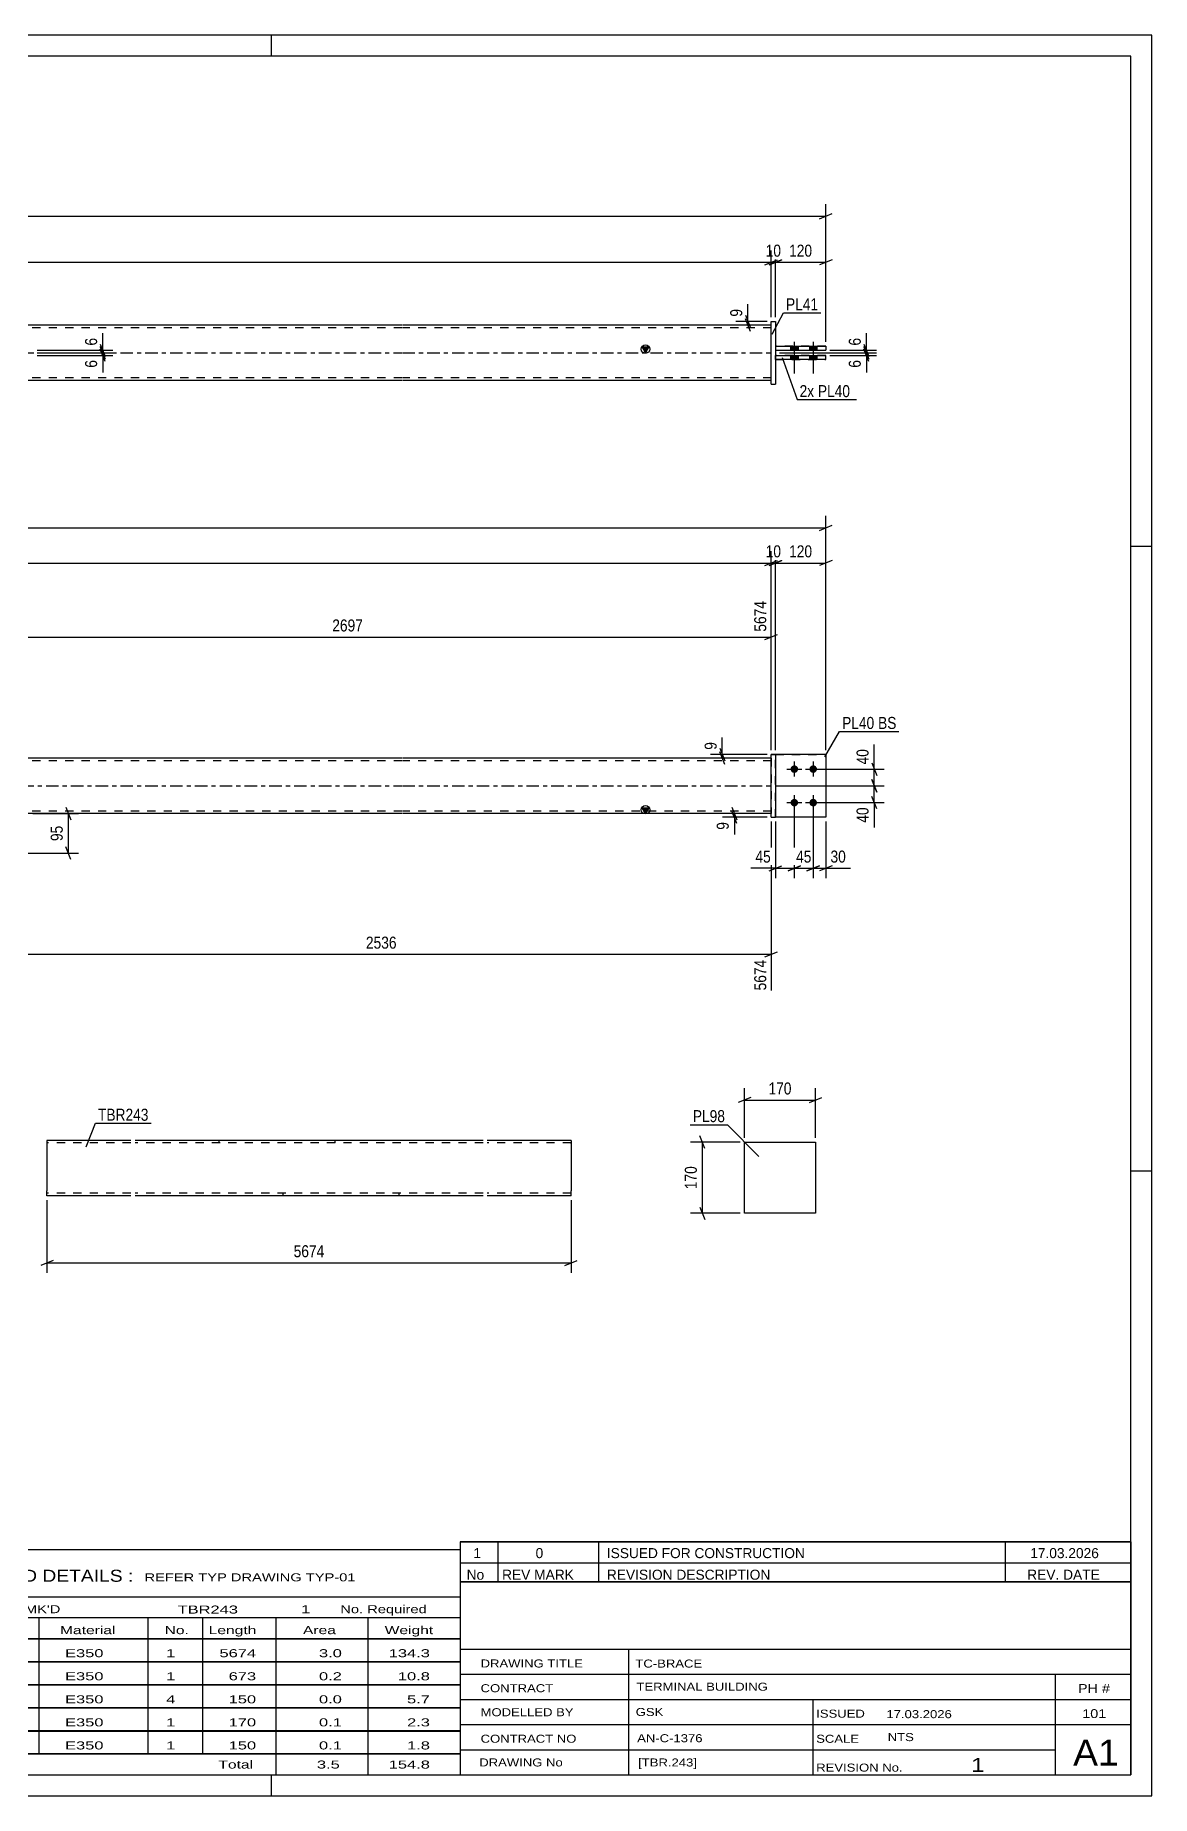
# Model space of a CAD drawing. Header units: millimetres. Extents: x 0 to 594, y 0 to 420.
# Drawn here: x 327.6 to 594, y 0 to 420 of the extents above; entities that cross this region are included whole.
import ezdxf

# ---------------------------------------------------------------- set-up
doc = ezdxf.new("R2010")
doc.units = ezdxf.units.MM
doc.linetypes.add('DXK_LINE_DOT2', pattern=[3.9198, 1.9599, -1.9599])
doc.linetypes.add('DXK_LINE_DOT3', pattern=[5.9187, 2.979, -0.9799, 0.9799, -0.9799])
doc.styles.add('Arial Narrow', font='ARIALN.TTF', dxfattribs={"height": 0.2})

# ---------------------------------------------------------------- blocks, each defined once
blk = doc.blocks.new('Unknown-580874633-1129')
at = {"color": 5, "linetype": 'Continuous'}
for p, q in [((594, 420), (0, 420)), ((384, 415), (384, 420)), ((594, 0), (594, 420)), ((589, 415), (5, 415)), ((589, 5), (589, 415)), ((594, 298), (589, 298)), ((594, 149), (589, 149)), ((5, 5), (589, 5)), ((384, 0), (384, 5)), ((0, 0), (594, 0))]:
    blk.add_line(p, q, dxfattribs=at)
blk = doc.blocks.new('Part-580874633-1922 - 1901')
at = {"color": 7, "linetype": 'DXK_LINE_DOT2'}
for p, q in [((504.22, 248.42), (516.22, 248.42)), ((516.22, 248.42), (504.22, 248.42)), ((504.22, 248.42), (504.22, 248.42)), ((504.22, 233.42), (504.22, 248.42)), ((516.22, 248.42), (516.22, 248.42)), ((516.22, 248.42), (516.22, 233.42)), ((516.22, 233.42), (504.22, 233.42)), ((516.22, 233.42), (504.22, 233.42))]:
    blk.add_line(p, q, dxfattribs=at)
blk = doc.blocks.new('Part-580874633-1923 - 1901')
at = {"color": 2, "linetype": 'Continuous'}
for p, q in [((504.22, 248.42), (503.22, 248.42)), ((503.22, 233.42), (503.22, 248.42)), ((504.22, 248.42), (504.22, 233.42)), ((503.22, 233.42), (503.22, 233.42)), ((503.22, 233.42), (504.22, 233.42))]:
    blk.add_line(p, q, dxfattribs=at)
at = {"color": 7, "linetype": 'DXK_LINE_DOT2'}
for p, q in [((503.22, 248.42), (503.22, 248.42)), ((503.22, 248.42), (504.22, 248.42)), ((504.22, 248.42), (504.22, 248.42)), ((503.22, 233.42), (504.22, 233.42))]:
    blk.add_line(p, q, dxfattribs=at)
blk = doc.blocks.new('Part-580874633-1912 - 1901')
at = {"linetype": 'Continuous'}
blk.add_hatch(color=2, dxfattribs=at).paths.add_polyline_path([(473.22, 234.32), (472.42, 235.72), (474.02, 235.72)])
at = {"color": 2, "linetype": 'Continuous'}
for p, q in [((176.22, 247.52), (88.22, 247.52)), ((415.12, 247.52), (176.32, 247.52)), ((503.22, 247.52), (415.22, 247.52)), ((473.22, 234.32), (472.42, 235.72)), ((472.42, 235.72), (474.02, 235.72)), ((474.02, 235.72), (473.22, 234.32)), ((176.22, 234.32), (88.22, 234.32)), ((415.12, 234.32), (176.32, 234.32)), ((503.22, 234.32), (415.22, 234.32))]:
    blk.add_line(p, q, dxfattribs=at)
at = {"color": 7, "linetype": 'DXK_LINE_DOT2'}
for p, q in [((88.22, 234.32), (88.22, 247.52)), ((176.22, 246.92), (88.22, 246.92)), ((415.12, 246.92), (176.32, 246.92)), ((274.21, 247.52), (274.21, 246.92)), ((301.91, 247.52), (301.91, 246.92)), ((503.22, 246.92), (415.22, 246.92)), ((503.22, 247.52), (503.22, 234.32)), ((176.22, 234.92), (88.22, 234.92)), ((415.12, 234.92), (176.32, 234.92)), ((289.53, 234.32), (289.53, 234.92)), ((317.23, 234.32), (317.23, 234.92)), ((503.22, 234.92), (415.22, 234.92))]:
    blk.add_line(p, q, dxfattribs=at)
at = {"color": 7, "linetype": 'DXK_LINE_DOT3'}
for p, q in [((88.22, 240.92), (176.22, 240.92)), ((176.32, 240.92), (415.12, 240.92)), ((415.22, 240.92), (503.22, 240.92))]:
    blk.add_line(p, q, dxfattribs=at)
at = {"color": 2, "linetype": 'Continuous'}
blk.add_circle((473.22, 235.22), 1, dxfattribs=at)
blk = doc.blocks.new('Part-580874633-1917 - 1901')
at = {"color": 2, "linetype": 'Continuous'}
for p, q in [((516.22, 248.42), (504.22, 248.42)), ((516.22, 248.42), (516.22, 248.42)), ((516.22, 248.42), (516.22, 233.42)), ((516.22, 233.42), (504.22, 233.42))]:
    blk.add_line(p, q, dxfattribs=at)
at = {"color": 7, "linetype": 'DXK_LINE_DOT2'}
for p, q in [((516.22, 248.42), (504.22, 248.42)), ((504.22, 248.42), (504.22, 248.42)), ((504.22, 233.42), (504.22, 248.42)), ((516.22, 248.42), (516.22, 248.42)), ((516.22, 233.42), (504.22, 233.42))]:
    blk.add_line(p, q, dxfattribs=at)
blk = doc.blocks.new('Bolt-580874633-1944 - 1901')
at = {"linetype": 'Continuous'}
for points in [[(508.72, 245.82), (508.91, 245.8), (509.09, 245.74), (509.25, 245.65), (509.39, 245.52), (509.5, 245.37), (509.58, 245.2), (509.62, 245.01), (509.62, 244.82), (509.58, 244.64), (509.5, 244.47), (509.39, 244.32), (509.25, 244.19), (509.09, 244.1), (508.91, 244.04), (508.72, 244.02), (508.53, 244.04), (508.36, 244.1), (508.19, 244.19), (508.05, 244.32), (507.94, 244.47), (507.87, 244.64), (507.83, 244.82), (507.83, 245.01), (507.87, 245.2), (507.94, 245.37), (508.05, 245.52), (508.19, 245.65), (508.36, 245.74), (508.53, 245.8)], [(513.22, 245.82), (513.41, 245.8), (513.59, 245.74), (513.75, 245.65), (513.89, 245.52), (514, 245.37), (514.08, 245.2), (514.12, 245.01), (514.12, 244.82), (514.08, 244.64), (514, 244.47), (513.89, 244.32), (513.75, 244.19), (513.59, 244.1), (513.41, 244.04), (513.22, 244.02), (513.03, 244.04), (512.86, 244.1), (512.69, 244.19), (512.55, 244.32), (512.44, 244.47), (512.37, 244.64), (512.33, 244.82), (512.33, 245.01), (512.37, 245.2), (512.44, 245.37), (512.55, 245.52), (512.69, 245.65), (512.86, 245.74), (513.03, 245.8)], [(508.72, 237.82), (508.91, 237.8), (509.09, 237.74), (509.25, 237.65), (509.39, 237.52), (509.5, 237.37), (509.58, 237.2), (509.62, 237.01), (509.62, 236.82), (509.58, 236.64), (509.5, 236.47), (509.39, 236.32), (509.25, 236.19), (509.09, 236.1), (508.91, 236.04), (508.72, 236.02), (508.53, 236.04), (508.36, 236.1), (508.19, 236.19), (508.05, 236.32), (507.94, 236.47), (507.87, 236.64), (507.83, 236.82), (507.83, 237.01), (507.87, 237.2), (507.94, 237.37), (508.05, 237.52), (508.19, 237.65), (508.36, 237.74), (508.53, 237.8)], [(513.22, 237.82), (513.41, 237.8), (513.59, 237.74), (513.75, 237.65), (513.89, 237.52), (514, 237.37), (514.08, 237.2), (514.12, 237.01), (514.12, 236.82), (514.08, 236.64), (514, 236.47), (513.89, 236.32), (513.75, 236.19), (513.59, 236.1), (513.41, 236.04), (513.22, 236.02), (513.03, 236.04), (512.86, 236.1), (512.69, 236.19), (512.55, 236.32), (512.44, 236.47), (512.37, 236.64), (512.33, 236.82), (512.33, 237.01), (512.37, 237.2), (512.44, 237.37), (512.55, 237.52), (512.69, 237.65), (512.86, 237.74), (513.03, 237.8)]]:
    blk.add_hatch(color=1, dxfattribs=at).paths.add_polyline_path(points)
at = {"color": 1, "linetype": 'Continuous'}
for p, q in [((506.92, 244.92), (510.52, 244.92)), ((508.72, 246.72), (508.72, 243.12)), ((511.42, 244.92), (515.02, 244.92)), ((513.22, 246.72), (513.22, 243.12)), ((506.92, 236.92), (510.52, 236.92)), ((508.72, 238.72), (508.72, 235.12)), ((511.42, 236.92), (515.02, 236.92)), ((513.22, 238.72), (513.22, 235.12))]:
    blk.add_line(p, q, dxfattribs=at)
blk = doc.blocks.new('Bolt-580874633-2330 - 2328')
at = {"linetype": 'Continuous'}
for points in [[(509.62, 345.83), (507.82, 345.83), (507.82, 344.83), (509.62, 344.83)], [(509.62, 345.83), (507.82, 345.83), (507.82, 344.83), (509.62, 344.83)], [(514.12, 345.83), (512.32, 345.83), (512.32, 344.83), (514.12, 344.83)], [(514.12, 345.83), (512.32, 345.83), (512.32, 344.83), (514.12, 344.83)], [(509.62, 343.63), (507.82, 343.63), (507.82, 342.63), (509.62, 342.63)], [(509.62, 343.63), (507.82, 343.63), (507.82, 342.63), (509.62, 342.63)], [(514.12, 343.63), (512.32, 343.63), (512.32, 342.63), (514.12, 342.63)], [(514.12, 343.63), (512.32, 343.63), (512.32, 342.63), (514.12, 342.63)]]:
    blk.add_hatch(color=1, dxfattribs=at).paths.add_polyline_path(points)
at = {"color": 1, "linetype": 'Continuous'}
for p, q in [((507.82, 345.83), (507.82, 344.83)), ((507.82, 345.83), (507.82, 344.83)), ((508.72, 346.83), (508.72, 339.33)), ((508.72, 346.83), (508.72, 339.33)), ((509.62, 345.83), (509.62, 344.83)), ((509.62, 345.83), (509.62, 344.83)), ((512.32, 345.83), (512.32, 344.83)), ((512.32, 345.83), (512.32, 344.83)), ((513.22, 346.83), (513.22, 339.33)), ((513.22, 346.83), (513.22, 339.33)), ((514.12, 345.83), (514.12, 344.83)), ((514.12, 345.83), (514.12, 344.83)), ((507.82, 343.63), (507.82, 342.63)), ((507.82, 343.63), (507.82, 342.63)), ((509.62, 343.63), (509.62, 342.63)), ((509.62, 343.63), (509.62, 342.63)), ((512.32, 343.63), (512.32, 342.63)), ((512.32, 343.63), (512.32, 342.63)), ((514.12, 343.63), (514.12, 342.63)), ((514.12, 343.63), (514.12, 342.63))]:
    blk.add_line(p, q, dxfattribs=at)
blk = doc.blocks.new('Part-580874633-2352 - 2328')
at = {"color": 2, "linetype": 'Continuous'}
for p, q in [((503.22, 351.73), (503.22, 351.73)), ((503.22, 336.73), (503.22, 351.73)), ((503.22, 351.73), (504.22, 351.73)), ((504.22, 351.73), (504.22, 351.73)), ((504.22, 351.73), (504.22, 336.73)), ((503.22, 336.73), (504.22, 336.73)), ((503.22, 336.73), (503.22, 336.73)), ((504.22, 336.73), (504.22, 336.73))]:
    blk.add_line(p, q, dxfattribs=at)
at = {"color": 7, "linetype": 'DXK_LINE_DOT2'}
for p, q in [((503.22, 351.73), (503.22, 351.73)), ((503.22, 351.73), (504.22, 351.73)), ((503.22, 336.73), (504.22, 336.73))]:
    blk.add_line(p, q, dxfattribs=at)
blk = doc.blocks.new('Part-580874633-2357 - 2328')
at = {"color": 2, "linetype": 'Continuous'}
for p, q in [((504.22, 345.83), (516.22, 345.83)), ((504.22, 345.83), (504.22, 344.83)), ((504.22, 344.83), (516.22, 344.83)), ((516.22, 345.83), (516.22, 344.83))]:
    blk.add_line(p, q, dxfattribs=at)
at = {"color": 7, "linetype": 'DXK_LINE_DOT2'}
for p, q in [((504.22, 345.83), (504.22, 345.83)), ((516.22, 345.83), (504.22, 345.83)), ((504.22, 344.83), (516.22, 344.83)), ((516.22, 345.83), (516.22, 345.83))]:
    blk.add_line(p, q, dxfattribs=at)
blk = doc.blocks.new('Part-580874633-2362 - 2328')
at = {"color": 2, "linetype": 'Continuous'}
for p, q in [((504.22, 343.63), (516.22, 343.63)), ((504.22, 342.63), (504.22, 343.63)), ((516.22, 342.63), (504.22, 342.63)), ((516.22, 342.63), (516.22, 343.63))]:
    blk.add_line(p, q, dxfattribs=at)
at = {"color": 7, "linetype": 'DXK_LINE_DOT2'}
for p, q in [((516.22, 343.63), (504.22, 343.63)), ((504.22, 342.63), (516.22, 342.63))]:
    blk.add_line(p, q, dxfattribs=at)
blk = doc.blocks.new('Part-580874633-2367 - 2328')
at = {"linetype": 'Continuous'}
blk.add_hatch(color=2, dxfattribs=at).paths.add_polyline_path([(473.22, 344.23), (472.42, 345.63), (474.02, 345.63)])
at = {"color": 2, "linetype": 'Continuous'}
for p, q in [((176.22, 350.83), (88.22, 350.83)), ((415.12, 350.83), (176.32, 350.83)), ((503.22, 350.83), (415.22, 350.83)), ((274.21, 344.93), (301.91, 344.93)), ((274.21, 344.93), (274.21, 344.83)), ((289.53, 344.93), (289.53, 344.83)), ((301.91, 344.93), (301.91, 343.53)), ((473.22, 344.23), (472.42, 345.63)), ((472.42, 345.63), (474.02, 345.63)), ((474.02, 345.63), (473.22, 344.23)), ((274.21, 343.63), (274.21, 343.53)), ((274.21, 343.53), (274.21, 343.53)), ((301.91, 343.53), (274.21, 343.53)), ((289.53, 343.53), (289.53, 343.63)), ((176.22, 337.63), (88.22, 337.63)), ((415.12, 337.63), (176.32, 337.63)), ((503.22, 337.63), (415.22, 337.63))]:
    blk.add_line(p, q, dxfattribs=at)
at = {"color": 7, "linetype": 'DXK_LINE_DOT2'}
for p, q in [((88.22, 337.63), (88.22, 350.83)), ((176.22, 350.23), (88.22, 350.23)), ((415.12, 350.23), (176.32, 350.23)), ((503.22, 350.23), (415.22, 350.23)), ((503.22, 337.63), (503.22, 350.83)), ((301.91, 344.93), (274.21, 344.93)), ((274.21, 343.53), (274.21, 344.83)), ((289.53, 344.93), (289.53, 344.93)), ((289.53, 344.93), (289.53, 344.93)), ((289.53, 344.93), (317.23, 344.93)), ((289.53, 344.93), (317.23, 344.93)), ((289.53, 344.83), (289.53, 343.53)), ((317.23, 344.93), (317.23, 343.53)), ((274.21, 343.53), (301.91, 343.53)), ((317.23, 343.53), (289.53, 343.53)), ((289.53, 343.53), (289.53, 343.53)), ((289.53, 343.53), (317.23, 343.53)), ((176.22, 338.23), (88.22, 338.23)), ((415.12, 338.23), (176.32, 338.23)), ((503.22, 338.23), (415.22, 338.23))]:
    blk.add_line(p, q, dxfattribs=at)
at = {"color": 7, "linetype": 'DXK_LINE_DOT3'}
for p, q in [((88.22, 344.23), (176.22, 344.23)), ((176.32, 344.23), (415.12, 344.23)), ((415.22, 344.23), (503.22, 344.23))]:
    blk.add_line(p, q, dxfattribs=at)
at = {"color": 2, "linetype": 'Continuous'}
blk.add_circle((473.22, 345.13), 1, dxfattribs=at)
blk = doc.blocks.new('Part-580874633-4578 - 4577')
at = {"color": 2, "linetype": 'Continuous'}
for p, q in [((496.81, 155.95), (513.81, 155.95)), ((496.81, 138.95), (496.81, 155.95)), ((513.81, 155.95), (513.81, 138.95)), ((513.81, 138.95), (496.81, 138.95))]:
    blk.add_line(p, q, dxfattribs=at)
blk = doc.blocks.new('Part-580874633-1478 - 1462')
at = {"color": 2, "linetype": 'Continuous'}
for p, q in [((350.43, 156.33), (330.43, 156.33)), ((330.43, 156.33), (330.43, 144.33)), ((434.45, 156.33), (351.43, 156.33)), ((455.45, 156.33), (435.45, 156.33)), ((455.45, 156.33), (455.45, 144.33)), ((330.43, 143.48), (330.43, 144.33)), ((330.43, 143.22), (330.43, 143.48)), ((330.43, 143.13), (330.43, 143.22)), ((350.43, 143.13), (330.43, 143.13)), ((434.45, 143.13), (351.43, 143.13)), ((455.45, 143.13), (435.45, 143.13)), ((455.45, 143.13), (455.45, 144.33))]:
    blk.add_line(p, q, dxfattribs=at)
at = {"color": 7, "linetype": 'DXK_LINE_DOT2'}
for p, q in [((350.43, 155.73), (330.43, 155.73)), ((434.45, 155.73), (351.43, 155.73)), ((371.43, 156.33), (371.43, 155.73)), ((399.12, 156.33), (399.12, 155.73)), ((455.45, 155.73), (435.45, 155.73)), ((455.45, 155.73), (455.45, 155.69)), ((455.45, 155.69), (455.45, 155.73)), ((455.45, 155.59), (455.45, 155.69)), ((455.45, 155.69), (455.45, 155.59)), ((330.43, 143.87), (330.43, 144.33)), ((330.43, 143.48), (330.43, 144.1)), ((330.43, 143.73), (330.43, 143.78)), ((330.43, 143.73), (330.43, 143.78)), ((350.43, 143.73), (330.43, 143.73)), ((330.43, 143.13), (330.43, 143.13)), ((434.45, 143.73), (351.43, 143.73)), ((386.75, 143.13), (386.75, 143.73)), ((414.45, 143.13), (414.45, 143.73)), ((455.45, 143.73), (435.45, 143.73)), ((455.45, 143.78), (455.45, 144.1)), ((455.45, 143.73), (455.45, 143.78))]:
    blk.add_line(p, q, dxfattribs=at)
blk = doc.blocks.new('StraightDimension-580874633-1958 - 1901')
at = {"color": 7, "linetype": 'Continuous'}
for p, q in [((502.72, 293.49), (505.72, 294.69)), ((504.22, 249.42), (504.22, 296.94)), ((504.22, 294.09), (516.22, 294.09)), ((517.72, 294.69), (514.72, 293.49)), ((516.22, 249.42), (516.22, 296.94))]:
    blk.add_line(p, q, dxfattribs=at)
at = {"color": 0}
blk.add_wipeout([(513.56, 294.84), (513.56, 299.04), (506.88, 299.04), (506.88, 294.84)], dxfattribs=at)
at = {"color": 3, "style": 'Arial Narrow'}
blk.add_text('120', height=2.863, dxfattribs=at).set_placement((507.48, 295.44))
blk = doc.blocks.new('StraightDimension-580874633-1968 - 1901')
at = {"color": 7, "linetype": 'Continuous'}
for p, q in [((501.72, 293.49), (504.72, 294.69)), ((505.72, 294.69), (502.72, 293.49)), ((503.22, 249.42), (503.22, 296.94)), ((503.22, 294.09), (504.22, 294.09)), ((504.22, 249.42), (504.22, 296.94))]:
    blk.add_line(p, q, dxfattribs=at)
at = {"color": 0}
blk.add_wipeout([(506.15, 294.84), (506.15, 299.04), (501.29, 299.04), (501.29, 294.84)], dxfattribs=at)
at = {"color": 3, "style": 'Arial Narrow'}
blk.add_text('10', height=2.863, dxfattribs=at).set_placement((501.89, 295.44))
blk = doc.blocks.new('StraightDimension-580874633-1973 - 1901')
at = {"color": 7, "linetype": 'Continuous'}
for p, q in [((88.72, 294.69), (85.72, 293.49)), ((87.22, 250.42), (87.22, 296.94)), ((87.22, 294.09), (503.22, 294.09)), ((501.72, 293.49), (504.72, 294.69)), ((503.22, 249.42), (503.22, 296.94))]:
    blk.add_line(p, q, dxfattribs=at)
at = {"color": 0}
blk.add_wipeout([(299.48, 294.84), (299.48, 299.04), (290.96, 299.04), (290.96, 294.84)], dxfattribs=at)
at = {"color": 3, "style": 'Arial Narrow'}
blk.add_text('5684', height=2.863, dxfattribs=at).set_placement((291.56, 295.44))
blk = doc.blocks.new('StraightDimension-580874633-1989 - 1901')
at = {"color": 7, "linetype": 'Continuous'}
for p, q in [((502.22, 248.42), (488.69, 248.42)), ((490.94, 249.92), (492.14, 246.92)), ((492.14, 246.02), (490.94, 249.02)), ((491.54, 247.52), (491.54, 248.42)), ((502.22, 247.52), (488.69, 247.52))]:
    blk.add_line(p, q, dxfattribs=at)
at = {"color": 0}
blk.add_wipeout([(490.79, 251.97), (486.59, 251.97), (486.59, 248.94), (490.79, 248.94)], dxfattribs=at)
at = {"color": 7, "linetype": 'Continuous'}
blk.add_line((491.54, 248.42), (491.54, 252.5), dxfattribs=at)
blk.add_line((491.54, 248.42), (491.54, 252.5), dxfattribs=at)
at = {"color": 3, "style": 'Arial Narrow'}
blk.add_text('9', height=2.86, rotation=90.0002, dxfattribs=at).set_placement((490.19, 249.54))
blk = doc.blocks.new('StraightDimension-580874633-2001 - 1901')
at = {"color": 7, "linetype": 'Continuous'}
for p, q in [((504.22, 240.92), (530.18, 240.92)), ((527.18, 242.42), (528.38, 239.42)), ((527.78, 236.92), (527.78, 240.92)), ((514.22, 236.92), (530.18, 236.92)), ((528.38, 235.42), (527.18, 238.42))]:
    blk.add_line(p, q, dxfattribs=at)
at = {"color": 0}
blk.add_wipeout([(527.03, 236.39), (522.83, 236.39), (522.83, 231.54), (527.03, 231.54)], dxfattribs=at)
at = {"color": 7, "linetype": 'Continuous'}
blk.add_line((527.78, 236.92), (527.78, 231.01), dxfattribs=at)
blk.add_line((527.78, 236.92), (527.78, 231.01), dxfattribs=at)
at = {"color": 3, "style": 'Arial Narrow'}
blk.add_text('40', height=2.863, rotation=90.0002, dxfattribs=at).set_placement((526.43, 232.14))
blk = doc.blocks.new('StraightDimension-580874633-2016 - 1901')
at = {"color": 7, "linetype": 'Continuous'}
for p, q in [((514.22, 244.92), (530.18, 244.92)), ((527.18, 246.42), (528.38, 243.42)), ((527.78, 240.92), (527.78, 244.92)), ((504.22, 240.92), (530.18, 240.92)), ((528.38, 239.42), (527.18, 242.42))]:
    blk.add_line(p, q, dxfattribs=at)
at = {"color": 0}
blk.add_wipeout([(527.03, 250.3), (522.83, 250.3), (522.83, 245.44), (527.03, 245.44)], dxfattribs=at)
at = {"color": 7, "linetype": 'Continuous'}
blk.add_line((527.78, 244.92), (527.78, 250.82), dxfattribs=at)
blk.add_line((527.78, 244.92), (527.78, 250.82), dxfattribs=at)
at = {"color": 3, "style": 'Arial Narrow'}
blk.add_text('40', height=2.863, rotation=90.0002, dxfattribs=at).set_placement((526.43, 246.04))
blk = doc.blocks.new('StraightDimension-580874633-2030 - 1901')
at = {"color": 7, "linetype": 'Continuous'}
for p, q in [((334.93, 235.82), (336.13, 232.82)), ((327.03, 234.32), (337.93, 234.32)), ((335.53, 224.85), (335.53, 234.32)), ((322.56, 224.85), (337.93, 224.85)), ((336.13, 223.35), (334.93, 226.35))]:
    blk.add_line(p, q, dxfattribs=at)
at = {"color": 0}
blk.add_wipeout([(334.78, 232.01), (330.58, 232.01), (330.58, 227.16), (334.78, 227.16)], dxfattribs=at)
at = {"color": 3, "style": 'Arial Narrow'}
blk.add_text('95', height=2.863, rotation=90.0002, dxfattribs=at).set_placement((334.18, 227.76))
blk = doc.blocks.new('StraightDimension-580874633-2183 - 1901')
at = {"color": 7, "linetype": 'Continuous'}
for p, q in [((317.13, 233.32), (317.13, 183.43)), ((503.22, 232.42), (503.22, 192.13)), ((318.63, 201.34), (315.63, 200.14)), ((317.13, 200.74), (503.22, 200.74)), ((501.72, 200.14), (504.72, 201.34))]:
    blk.add_line(p, q, dxfattribs=at)
at = {"color": 0}
blk.add_wipeout([(414.43, 201.49), (414.43, 205.69), (405.92, 205.69), (405.92, 201.49)], dxfattribs=at)
at = {"color": 0, "linetype": 'Continuous'}
blk.add_wipeout([(502.62, 200.04), (498.42, 200.04), (498.42, 191.53), (502.62, 191.53)], dxfattribs=at)
at = {"color": 3, "style": 'Arial Narrow'}
blk.add_text('2536', height=2.863, dxfattribs=at).set_placement((406.52, 202.09))
at = {"color": 3, "linetype": 'Continuous', "style": 'Arial Narrow'}
blk.add_text('5674', height=2.863, rotation=90.0002, dxfattribs=at).set_placement((502.02, 192.13))
blk = doc.blocks.new('StraightDimension-580874633-2055 - 1901')
at = {"color": 7, "linetype": 'Continuous'}
for p, q in [((508.72, 235.92), (508.72, 218.87)), ((504.22, 232.42), (504.22, 218.87)), ((502.72, 220.67), (505.72, 221.87)), ((504.22, 221.27), (508.72, 221.27)), ((510.22, 221.87), (507.22, 220.67))]:
    blk.add_line(p, q, dxfattribs=at)
at = {"color": 0}
blk.add_wipeout([(503.7, 222.02), (503.7, 226.22), (498.84, 226.22), (498.84, 222.02)], dxfattribs=at)
at = {"color": 7, "linetype": 'Continuous'}
blk.add_line((504.22, 221.27), (498.31, 221.27), dxfattribs=at)
blk.add_line((504.22, 221.27), (498.31, 221.27), dxfattribs=at)
at = {"color": 3, "style": 'Arial Narrow'}
blk.add_text('45', height=2.863, dxfattribs=at).set_placement((499.44, 222.62))
blk = doc.blocks.new('StraightDimension-580874633-2065 - 1901')
at = {"color": 7, "linetype": 'Continuous'}
for p, q in [((508.72, 235.92), (508.72, 218.87)), ((513.22, 235.92), (513.22, 218.87)), ((507.22, 220.67), (510.22, 221.87)), ((508.72, 221.27), (513.22, 221.27)), ((514.72, 221.87), (511.72, 220.67))]:
    blk.add_line(p, q, dxfattribs=at)
at = {"color": 0}
blk.add_wipeout([(513.4, 222.02), (513.4, 226.22), (508.54, 226.22), (508.54, 222.02)], dxfattribs=at)
at = {"color": 3, "style": 'Arial Narrow'}
blk.add_text('45', height=2.863, dxfattribs=at).set_placement((509.14, 222.62))
blk = doc.blocks.new('StraightDimension-580874633-2075 - 1901')
at = {"color": 7, "linetype": 'Continuous'}
for p, q in [((513.22, 235.92), (513.22, 218.87)), ((516.22, 232.42), (516.22, 218.87)), ((511.72, 220.67), (514.72, 221.87)), ((513.22, 221.27), (516.22, 221.27)), ((517.72, 221.87), (514.72, 220.67))]:
    blk.add_line(p, q, dxfattribs=at)
at = {"color": 0}
blk.add_wipeout([(521.6, 222.02), (521.6, 226.22), (516.75, 226.22), (516.75, 222.02)], dxfattribs=at)
at = {"color": 7, "linetype": 'Continuous'}
blk.add_line((516.22, 221.27), (522.13, 221.27), dxfattribs=at)
blk.add_line((516.22, 221.27), (522.13, 221.27), dxfattribs=at)
at = {"color": 3, "style": 'Arial Narrow'}
blk.add_text('30', height=2.863, dxfattribs=at).set_placement((517.35, 222.62))
blk = doc.blocks.new('StraightDimension-580874633-2089 - 1901')
at = {"color": 7, "linetype": 'Continuous'}
for p, q in [((493.82, 235.82), (495.02, 232.82)), ((502.22, 234.32), (491.57, 234.32)), ((502.22, 233.42), (491.57, 233.42)), ((495.02, 231.92), (493.82, 234.92)), ((494.42, 233.42), (494.42, 234.32))]:
    blk.add_line(p, q, dxfattribs=at)
at = {"color": 0}
blk.add_wipeout([(493.67, 232.89), (489.47, 232.89), (489.47, 229.86), (493.67, 229.86)], dxfattribs=at)
at = {"color": 7, "linetype": 'Continuous'}
blk.add_line((494.42, 233.42), (494.42, 229.34), dxfattribs=at)
blk.add_line((494.42, 233.42), (494.42, 229.34), dxfattribs=at)
at = {"color": 3, "style": 'Arial Narrow'}
blk.add_text('9', height=2.86, rotation=90.0002, dxfattribs=at).set_placement((493.07, 230.46))
blk = doc.blocks.new('StraightDimension-580874633-2221 - 1901')
at = {"color": 7, "linetype": 'Continuous'}
for p, q in [((301.08, 248.52), (301.08, 285.02)), ((503.22, 249.42), (503.22, 285.02)), ((302.58, 277.01), (299.58, 275.81)), ((301.08, 276.41), (503.22, 276.41)), ((501.72, 275.81), (504.72, 277.01))]:
    blk.add_line(p, q, dxfattribs=at)
at = {"color": 0, "linetype": 'Continuous'}
blk.add_wipeout([(502.62, 285.62), (498.42, 285.62), (498.42, 277.11), (502.62, 277.11)], dxfattribs=at)
at = {"color": 0}
blk.add_wipeout([(406.4, 277.16), (406.4, 281.36), (397.89, 281.36), (397.89, 277.16)], dxfattribs=at)
at = {"color": 3, "linetype": 'Continuous', "style": 'Arial Narrow'}
blk.add_text('5674', height=2.863, rotation=90.0002, dxfattribs=at).set_placement((502.02, 277.71))
at = {"color": 3, "style": 'Arial Narrow'}
blk.add_text('2697', height=2.863, dxfattribs=at).set_placement((398.49, 277.76))
blk = doc.blocks.new('StraightDimension-580874633-2284 - 1901')
at = {"color": 7, "linetype": 'Continuous'}
for p, q in [((76.72, 303.08), (73.72, 301.88)), ((75.22, 249.42), (75.22, 305.33)), ((75.22, 302.48), (516.22, 302.48)), ((514.72, 301.88), (517.72, 303.08)), ((516.22, 249.42), (516.22, 305.33))]:
    blk.add_line(p, q, dxfattribs=at)
at = {"color": 0}
blk.add_wipeout([(299.98, 303.23), (299.98, 307.43), (291.46, 307.43), (291.46, 303.23)], dxfattribs=at)
at = {"color": 3, "style": 'Arial Narrow'}
blk.add_text('5934', height=2.863, dxfattribs=at).set_placement((292.06, 303.83))
blk = doc.blocks.new('StraightDimension-580874633-2442 - 2328')
at = {"color": 7, "linetype": 'Continuous'}
for p, q in [((497.04, 353.23), (498.24, 350.23)), ((502.22, 351.73), (494.79, 351.73)), ((502.22, 350.83), (494.79, 350.83)), ((498.24, 349.33), (497.04, 352.33)), ((497.64, 350.83), (497.64, 351.73))]:
    blk.add_line(p, q, dxfattribs=at)
at = {"color": 0}
blk.add_wipeout([(496.89, 355.28), (492.69, 355.28), (492.69, 352.26), (496.89, 352.26)], dxfattribs=at)
at = {"color": 7, "linetype": 'Continuous'}
blk.add_line((497.64, 351.73), (497.64, 355.81), dxfattribs=at)
blk.add_line((497.64, 351.73), (497.64, 355.81), dxfattribs=at)
at = {"color": 3, "style": 'Arial Narrow'}
blk.add_text('9', height=2.86, rotation=90.0002, dxfattribs=at).set_placement((496.29, 352.86))
blk = doc.blocks.new('StraightDimension-580874633-2432 - 2328')
at = {"color": 7, "linetype": 'Continuous'}
for p, q in [((517.22, 344.83), (528.32, 344.83)), ((525.32, 346.33), (526.52, 343.33)), ((526.52, 342.73), (525.32, 345.73)), ((525.92, 344.23), (525.92, 344.83)), ((505.22, 344.23), (528.32, 344.23))]:
    blk.add_line(p, q, dxfattribs=at)
at = {"color": 0}
blk.add_wipeout([(525.17, 348.38), (520.97, 348.38), (520.97, 345.36), (525.17, 345.36)], dxfattribs=at)
at = {"color": 7, "linetype": 'Continuous'}
blk.add_line((525.92, 344.83), (525.92, 348.91), dxfattribs=at)
blk.add_line((525.92, 344.83), (525.92, 348.91), dxfattribs=at)
at = {"color": 3, "style": 'Arial Narrow'}
blk.add_text('6', height=2.86, rotation=90.0002, dxfattribs=at).set_placement((524.57, 345.96))
blk = doc.blocks.new('StraightDimension-580874633-2423 - 2328')
at = {"color": 7, "linetype": 'Continuous'}
for p, q in [((525.32, 345.73), (526.52, 342.73)), ((526.52, 342.13), (525.32, 345.13)), ((505.22, 344.23), (528.32, 344.23)), ((517.22, 343.63), (528.32, 343.63)), ((525.92, 343.63), (525.92, 344.23))]:
    blk.add_line(p, q, dxfattribs=at)
at = {"color": 0}
blk.add_wipeout([(525.17, 343.11), (520.97, 343.11), (520.97, 340.08), (525.17, 340.08)], dxfattribs=at)
at = {"color": 7, "linetype": 'Continuous'}
blk.add_line((525.92, 343.63), (525.92, 339.55), dxfattribs=at)
blk.add_line((525.92, 343.63), (525.92, 339.55), dxfattribs=at)
at = {"color": 3, "style": 'Arial Narrow'}
blk.add_text('6', height=2.86, rotation=90.0002, dxfattribs=at).set_placement((524.57, 340.68))
blk = doc.blocks.new('StraightDimension-580874633-2453 - 2328')
at = {"color": 7, "linetype": 'Continuous'}
for p, q in [((502.72, 365.22), (505.72, 366.42)), ((504.22, 352.73), (504.22, 368.67)), ((504.22, 365.82), (516.22, 365.82)), ((517.72, 366.42), (514.72, 365.22)), ((516.22, 346.83), (516.22, 368.67))]:
    blk.add_line(p, q, dxfattribs=at)
at = {"color": 0}
blk.add_wipeout([(513.56, 366.57), (513.56, 370.77), (506.88, 370.77), (506.88, 366.57)], dxfattribs=at)
at = {"color": 3, "style": 'Arial Narrow'}
blk.add_text('120', height=2.863, dxfattribs=at).set_placement((507.48, 367.17))
blk = doc.blocks.new('StraightDimension-580874633-2463 - 2328')
at = {"color": 7, "linetype": 'Continuous'}
for p, q in [((501.72, 365.22), (504.72, 366.42)), ((505.72, 366.42), (502.72, 365.22)), ((503.22, 352.73), (503.22, 368.67)), ((503.22, 365.82), (504.22, 365.82)), ((504.22, 352.73), (504.22, 368.67))]:
    blk.add_line(p, q, dxfattribs=at)
at = {"color": 0}
blk.add_wipeout([(506.15, 366.57), (506.15, 370.77), (501.29, 370.77), (501.29, 366.57)], dxfattribs=at)
at = {"color": 3, "style": 'Arial Narrow'}
blk.add_text('10', height=2.863, dxfattribs=at).set_placement((501.89, 367.17))
blk = doc.blocks.new('StraightDimension-580874633-2473 - 2328')
at = {"color": 7, "linetype": 'Continuous'}
for p, q in [((89.72, 366.42), (86.72, 365.22)), ((88.22, 353.73), (88.22, 368.67)), ((88.22, 365.82), (503.22, 365.82)), ((501.72, 365.22), (504.72, 366.42)), ((503.22, 352.73), (503.22, 368.67))]:
    blk.add_line(p, q, dxfattribs=at)
at = {"color": 0}
blk.add_wipeout([(299.98, 366.57), (299.98, 370.77), (291.46, 370.77), (291.46, 366.57)], dxfattribs=at)
at = {"color": 3, "style": 'Arial Narrow'}
blk.add_text('5674', height=2.863, dxfattribs=at).set_placement((292.06, 367.17))
blk = doc.blocks.new('StraightDimension-580874633-2504 - 2328')
at = {"color": 7, "linetype": 'Continuous'}
for p, q in [((75.22, 346.83), (75.22, 379.68)), ((516.22, 346.83), (516.22, 379.68)), ((76.72, 377.43), (73.72, 376.23)), ((75.22, 376.83), (516.22, 376.83)), ((514.72, 376.23), (517.72, 377.43))]:
    blk.add_line(p, q, dxfattribs=at)
at = {"color": 0}
blk.add_wipeout([(299.98, 377.58), (299.98, 381.78), (291.46, 381.78), (291.46, 377.58)], dxfattribs=at)
at = {"color": 3, "style": 'Arial Narrow'}
blk.add_text('5934', height=2.863, dxfattribs=at).set_placement((292.06, 378.18))
blk = doc.blocks.new('StraightDimension-580874633-2515 - 2328')
at = {"color": 7, "linetype": 'Continuous'}
for p, q in [((343.13, 345.73), (344.33, 342.73)), ((344.33, 342.13), (343.13, 345.13)), ((328.12, 344.23), (346.13, 344.23)), ((328.12, 343.63), (346.13, 343.63)), ((343.73, 343.63), (343.73, 344.23))]:
    blk.add_line(p, q, dxfattribs=at)
at = {"color": 0}
blk.add_wipeout([(342.98, 343.11), (338.78, 343.11), (338.78, 340.08), (342.98, 340.08)], dxfattribs=at)
at = {"color": 7, "linetype": 'Continuous'}
blk.add_line((343.73, 343.63), (343.73, 339.55), dxfattribs=at)
blk.add_line((343.73, 343.63), (343.73, 339.55), dxfattribs=at)
at = {"color": 3, "style": 'Arial Narrow'}
blk.add_text('6', height=2.86, rotation=90.0002, dxfattribs=at).set_placement((342.38, 340.68))
blk = doc.blocks.new('StraightDimension-580874633-2519 - 2328')
at = {"color": 7, "linetype": 'Continuous'}
for p, q in [((328.12, 344.83), (346.13, 344.83)), ((343.13, 346.33), (344.33, 343.33)), ((344.33, 342.73), (343.13, 345.73)), ((343.73, 344.23), (343.73, 344.83)), ((328.12, 344.23), (346.13, 344.23))]:
    blk.add_line(p, q, dxfattribs=at)
at = {"color": 0}
blk.add_wipeout([(342.98, 348.38), (338.78, 348.38), (338.78, 345.36), (342.98, 345.36)], dxfattribs=at)
at = {"color": 7, "linetype": 'Continuous'}
blk.add_line((343.73, 344.83), (343.73, 348.91), dxfattribs=at)
blk.add_line((343.73, 344.83), (343.73, 348.91), dxfattribs=at)
at = {"color": 3, "style": 'Arial Narrow'}
blk.add_text('6', height=2.86, rotation=90.0002, dxfattribs=at).set_placement((342.38, 345.96))
blk = doc.blocks.new('StraightDimension-580874633-4583 - 4577')
at = {"color": 7, "linetype": 'Continuous'}
for p, q in [((496.81, 156.95), (496.81, 168.8)), ((513.81, 156.95), (513.81, 168.8)), ((498.31, 166.55), (495.31, 165.35)), ((496.81, 165.95), (513.81, 165.95)), ((512.31, 165.35), (515.31, 166.55))]:
    blk.add_line(p, q, dxfattribs=at)
at = {"color": 0}
blk.add_wipeout([(508.65, 166.7), (508.65, 170.9), (501.96, 170.9), (501.96, 166.7)], dxfattribs=at)
at = {"color": 3, "style": 'Arial Narrow'}
blk.add_text('170', height=2.863, dxfattribs=at).set_placement((502.56, 167.3))
blk = doc.blocks.new('StraightDimension-580874633-4587 - 4577')
at = {"color": 7, "linetype": 'Continuous'}
for p, q in [((495.81, 155.95), (483.96, 155.95)), ((487.41, 154.45), (486.21, 157.45)), ((486.81, 138.95), (486.81, 155.95)), ((495.81, 138.95), (483.96, 138.95)), ((486.21, 140.45), (487.41, 137.45))]:
    blk.add_line(p, q, dxfattribs=at)
at = {"color": 0}
blk.add_wipeout([(486.06, 150.8), (481.86, 150.8), (481.86, 144.11), (486.06, 144.11)], dxfattribs=at)
at = {"color": 3, "style": 'Arial Narrow'}
blk.add_text('170', height=2.863, rotation=90.0002, dxfattribs=at).set_placement((485.46, 144.71))
blk = doc.blocks.new('StraightDimension-580874633-1485 - 1462')
at = {"color": 7, "linetype": 'Continuous'}
for p, q in [((330.43, 142.13), (330.43, 124.73)), ((455.45, 142.13), (455.45, 124.73)), ((331.93, 127.73), (328.93, 126.53)), ((330.43, 127.13), (455.45, 127.13)), ((453.95, 126.53), (456.95, 127.73))]:
    blk.add_line(p, q, dxfattribs=at)
at = {"color": 0}
blk.add_wipeout([(397.19, 127.88), (397.19, 132.08), (388.68, 132.08), (388.68, 127.88)], dxfattribs=at)
at = {"color": 3, "style": 'Arial Narrow'}
blk.add_text('5674', height=2.863, dxfattribs=at).set_placement((389.28, 128.48))
blk = doc.blocks.new('Unknown-580874633-4645')
at = {"color": 7, "linetype": 'Continuous'}
for p, q in [((429, 51.05), (429, 5)), ((429, 51.05), (589, 51.05)), ((589, 51), (589, 5)), ((429, 35), (589, 35)), ((469.14, 35), (469.14, 5)), ((429, 29), (589, 29)), ((571, 5.05), (571, 29.05)), ((429, 23), (589, 23)), ((513.14, 23), (513.14, 5)), ((429, 17), (589, 17)), ((429, 11), (571, 11)), ((429, 5), (589, 5))]:
    blk.add_line(p, q, dxfattribs=at)
at = {"color": 7, "style": 'Arial Narrow'}
for s, height, width, p in [('DRAWING TITLE', 1.9089, 1.425378, (433.88, 30.61)), ('TC-BRACE', 1.909, 1.425378, (470.81, 30.59)), ('CONTRACT', 1.909, 1.425378, (433.88, 24.71)), ('TERMINAL BUILDING', 1.9089, 1.425378, (471.06, 25.07)), ('MODELLED BY', 1.9089, 1.425378, (433.88, 18.98)), ('GSK', 1.909, 1.425378, (470.88, 19.04)), ('ISSUED', 1.909, 1.425378, (513.94, 18.64)), ('17.03.2026', 1.909, 1.425378, (530.69, 18.52)), ('CONTRACT NO', 1.9089, 1.425378, (433.88, 12.66)), ('AN-C-1376', 1.909, 1.425378, (471.23, 12.78)), ('SCALE', 1.909, 1.425378, (513.94, 12.65)), ('A1', 6.204, 1.25, (575.24, 7.2)), ('DRAWING No', 1.909, 1.425378, (433.56, 7)), ('[TBR.243]', 1.909, 1.425378, (471.46, 6.99)), ('1', 3.34, 1.5, (550.91, 5.68)), ('REVISION No.', 1.9089, 1.425378, (513.94, 5.77))]:
    blk.add_text(s, height=height, dxfattribs=dict(at, width=width)).set_placement(p)
at = {"color": 7, "linetype": 'Continuous', "style": 'Arial Narrow'}
for s, height, width, p in [('PH #', 2.1, 1.42538, (576.4, 24.55)), ('101', 2.1, 1.42538, (577.41, 18.55)), ('NTS', 1.909, 1.425378, (531, 13.05))]:
    blk.add_text(s, height=height, dxfattribs=dict(at, width=width)).set_placement(p)
blk = doc.blocks.new('Unknown-580874633-4646')
at = {"color": 7, "linetype": 'Continuous'}
for p, q in [((429, 60.55), (589, 60.55)), ((589, 60.55), (429, 60.55)), ((429, 60.55), (429, 55.55)), ((438, 60.55), (438, 55.55)), ((462, 60.55), (462, 55.55)), ((559, 60.55), (559, 55.55)), ((589, 60.55), (589, 55.55)), ((429, 55.55), (589, 55.55)), ((429, 55.55), (429, 51.05)), ((429, 55.55), (589, 55.55)), ((438, 55.55), (438, 51.05)), ((462, 55.55), (462, 51.05)), ((559, 55.55), (559, 51.05)), ((589, 55.55), (589, 51.05)), ((589, 51.05), (429, 51.05))]:
    blk.add_line(p, q, dxfattribs=at)
at = {"color": 7, "linetype": 'Continuous', "style": 'Arial Narrow'}
for s, height, width, p in [('1', 2.39, 1.196471, (432.16, 56.7)), ('0', 2.39, 1.196471, (447, 56.7)), ('ISSUED FOR CONSTRUCTION', 2.3861, 1.196471, (464, 56.7)), ('17.03.2026', 2.386, 1.196471, (565, 56.7)), ('No', 2.386, 1.2, (430.54, 51.55)), ('REV MARK', 2.386, 1.2, (439, 51.55)), ('REVISION DESCRIPTION', 2.3861, 1.2, (464, 51.55)), ('REV. DATE', 2.386, 1.2, (564.28, 51.55))]:
    blk.add_text(s, height=height, dxfattribs=dict(at, width=width)).set_placement(p)
blk = doc.blocks.new('Unknown-580874633-4647')
at = {"color": 7, "linetype": 'Continuous'}
for p, q in [((269, 58.75), (429, 58.75)), ((269, 47.5), (269, 58.75)), ((429, 58.75), (429, 47.5)), ((269, 47.5), (429, 47.5)), ((269, 47.5), (269, 42.5)), ((429, 47.5), (429, 42.5)), ((269, 42.5), (429, 42.5)), ((269, 42.5), (269, 37.5)), ((293, 42.5), (293, 37.5)), ((328.5, 42.5), (328.5, 37.5)), ((354.5, 42.5), (354.5, 37.5)), ((367.5, 42.5), (367.5, 37.5)), ((385, 42.5), (385, 37.5)), ((407, 42.5), (407, 37.5)), ((429, 42.5), (429, 37.5)), ((269, 37.5), (429, 37.5)), ((269, 37.45), (269, 32.05)), ((269, 37.45), (429, 37.45)), ((293, 37.5), (293, 32)), ((328.5, 37.5), (328.5, 32)), ((354.5, 37.5), (354.5, 32)), ((367.5, 37.5), (367.5, 32)), ((385, 37.5), (385, 32)), ((407, 37.5), (407, 32)), ((429, 37.45), (429, 32.05)), ((269, 32.05), (429, 32.05)), ((269, 31.95), (269, 26.55)), ((269, 31.95), (429, 31.95)), ((293, 32), (293, 26.5)), ((328.5, 32), (328.5, 26.5)), ((354.5, 32), (354.5, 26.5)), ((367.5, 32), (367.5, 26.5)), ((385, 32), (385, 26.5)), ((407, 32), (407, 26.5)), ((429, 31.95), (429, 26.55)), ((269, 26.55), (429, 26.55)), ((269, 26.45), (269, 21.05)), ((269, 26.45), (429, 26.45)), ((293, 26.5), (293, 21)), ((328.5, 26.5), (328.5, 21)), ((354.5, 26.5), (354.5, 21)), ((367.5, 26.5), (367.5, 21)), ((385, 26.5), (385, 21)), ((407, 26.5), (407, 21)), ((429, 26.45), (429, 21.05)), ((269, 21.05), (429, 21.05)), ((293, 21), (293, 15.5)), ((328.5, 21), (328.5, 15.5)), ((354.5, 21), (354.5, 15.5)), ((367.5, 21), (367.5, 15.5)), ((385, 21), (385, 15.5)), ((407, 21), (407, 15.5)), ((269, 20.95), (269, 15.55)), ((269, 20.95), (429, 20.95)), ((429, 20.95), (429, 15.55)), ((269, 15.55), (429, 15.55)), ((269, 15.45), (269, 10.05)), ((269, 15.45), (429, 15.45)), ((293, 15.5), (293, 10)), ((328.5, 15.5), (328.5, 10)), ((354.5, 15.5), (354.5, 10)), ((367.5, 15.5), (367.5, 10)), ((385, 15.5), (385, 10)), ((407, 15.5), (407, 10)), ((429, 15.45), (429, 10.05)), ((269, 10.05), (429, 10.05)), ((269, 10), (429, 10)), ((269, 10), (269, 5)), ((385, 10), (385, 5)), ((407, 10), (407, 5)), ((429, 10), (429, 5)), ((269, 5), (429, 5))]:
    blk.add_line(p, q, dxfattribs=at)
at = {"color": 7, "style": 'Arial Narrow'}
for s, height, width, p in [('GENERAL NOTES & WELD DETAILS :', 2.8633, 1.4, (270.15, 51.06)), ('REFER TYP DRAWING TYP-01', 1.9089, 1.6, (353.7, 51.16)), ("MATERIAL LIST FOR ASSEMBLY MK'D", 1.9089, 1.6, (270.15, 43.56)), ('TBR243', 1.909, 1.794707, (361.59, 43.47)), ('1', 1.91, 1.794707, (391.08, 43.56)), ('No. Required', 1.9089, 1.6, (400.41, 43.56)), ('Mark', 1.909, 1.7, (270.34, 38.5)), ('Profile', 1.909, 1.7, (303.41, 38.5)), ('Material', 1.909, 1.7, (333.54, 38.56)), ('No.', 1.909, 1.7, (358.5, 38.56)), ('Length', 1.909, 1.7, (369, 38.56)), ('Area', 1.909, 1.7, (391.5, 38.56)), ('Weight', 1.909, 1.7, (411, 38.56))]:
    blk.add_text(s, height=height, dxfattribs=dict(at, width=width)).set_placement(p)
at = {"color": 7, "linetype": 'Continuous', "style": 'Arial Narrow'}
for s, height, width, p in [('TBR243', 1.909, 1.794707, (270.5, 33.06)), ('SHS132*6', 1.909, 1.794707, (295, 33.06)), ('E350', 1.909, 1.794707, (334.74, 33.06)), ('1', 1.91, 1.794707, (358.86, 33.06)), ('5674', 1.909, 1.794707, (371.58, 33.06)), ('3.0', 1.909, 1.794707, (395.32, 33.06)), ('134.3', 1.909, 1.794707, (411.96, 33.06)), ('PL170', 1.909, 1.794707, (270.5, 27.56)), ('PL12*170', 1.909, 1.794707, (295, 27.56)), ('E350', 1.909, 1.794707, (334.74, 27.56)), ('1', 1.91, 1.794707, (358.86, 27.56)), ('673', 1.909, 1.794707, (373.77, 27.56)), ('0.2', 1.909, 1.794707, (395.32, 27.56)), ('10.8', 1.909, 1.794707, (414.14, 27.56)), ('PL40', 1.909, 1.794707, (270.5, 22.06)), ('PL10*120', 1.909, 1.794707, (295, 22.06)), ('E350', 1.909, 1.794707, (334.74, 22.06)), ('4', 1.91, 1.794707, (358.86, 22.06)), ('150', 1.909, 1.794707, (373.77, 22.06)), ('0.0', 1.909, 1.794707, (395.32, 22.06)), ('5.7', 1.909, 1.794707, (416.33, 22.06)), ('PL98', 1.909, 1.794707, (270.5, 16.56)), ('PL10*170', 1.909, 1.794707, (295, 16.56)), ('E350', 1.909, 1.794707, (334.74, 16.56)), ('1', 1.91, 1.794707, (358.86, 16.56)), ('170', 1.909, 1.794707, (373.77, 16.56)), ('0.1', 1.909, 1.794707, (395.32, 16.56)), ('2.3', 1.909, 1.794707, (416.33, 16.56)), ('PL41', 1.909, 1.794707, (270.5, 11.06)), ('PL10*150', 1.909, 1.794707, (295, 11.06)), ('E350', 1.909, 1.794707, (334.74, 11.06)), ('1', 1.91, 1.794707, (358.86, 11.06)), ('150', 1.909, 1.794707, (373.77, 11.06)), ('0.1', 1.909, 1.794707, (395.32, 11.06)), ('1.8', 1.909, 1.794707, (416.33, 11.06)), ('Total', 1.909, 1.7, (371.33, 6.5)), ('3.5', 1.909, 1.794707, (394.83, 6.5)), ('154.8', 1.909, 1.794707, (411.96, 6.5))]:
    blk.add_text(s, height=height, dxfattribs=dict(at, width=width)).set_placement(p)
blk = doc.blocks.new('MarkSet-580874633-2319 - 1901')
at = {"color": 0}
blk.add_wipeout([(527.8, 254.5), (527.8, 257.5), (520.12, 257.5), (520.12, 254.5)], dxfattribs=at)
blk.add_wipeout([(527.8, 254.5), (527.8, 257.5), (520.12, 257.5), (520.12, 254.5)], dxfattribs=at)
at = {"color": 30, "linetype": 'Continuous'}
blk.add_line((516.02, 247.84), (519.52, 253.9), dxfattribs=at)
at = {"color": 0}
blk.add_wipeout([(533.08, 254.5), (533.08, 257.5), (528.7, 257.5), (528.7, 254.5)], dxfattribs=at)
blk.add_wipeout([(533.08, 254.5), (533.08, 257.5), (528.7, 257.5), (528.7, 254.5)], dxfattribs=at)
at = {"color": 30, "linetype": 'Continuous'}
blk.add_line((519.52, 253.9), (533.68, 253.9), dxfattribs=at)
at = {"color": 3, "style": 'Arial Narrow'}
for s, p in [('PL40', (520.12, 254.5)), ('BS', (528.7, 254.5))]:
    blk.add_text(s, height=2.863, dxfattribs=at).set_placement(p)
blk = doc.blocks.new('Mark-580874633-2348 - 2328')
at = {"color": 0}
blk.add_wipeout([(514.42, 354.38), (514.42, 357.38), (506.74, 357.38), (506.74, 354.38)], dxfattribs=at)
blk.add_wipeout([(514.42, 354.38), (514.42, 357.38), (506.74, 357.38), (506.74, 354.38)], dxfattribs=at)
at = {"color": 30, "linetype": 'Continuous'}
for p, q in [((503.45, 348.71), (506.14, 353.78)), ((506.14, 353.78), (515.02, 353.78))]:
    blk.add_line(p, q, dxfattribs=at)
at = {"color": 3, "style": 'Arial Narrow'}
blk.add_text('PL41', height=2.863, dxfattribs=at).set_placement((506.74, 354.38))
blk = doc.blocks.new('MarkSet-580874633-2562 - 2328')
at = {"color": 0}
blk.add_wipeout([(513.44, 333.66), (513.44, 336.66), (509.97, 336.66), (509.97, 333.66)], dxfattribs=at)
blk.add_wipeout([(513.44, 333.66), (513.44, 336.66), (509.97, 336.66), (509.97, 333.66)], dxfattribs=at)
at = {"color": 30, "linetype": 'Continuous'}
blk.add_line((505.84, 343.09), (509.37, 333.06), dxfattribs=at)
at = {"color": 0}
blk.add_wipeout([(522.02, 333.66), (522.02, 336.66), (514.34, 336.66), (514.34, 333.66)], dxfattribs=at)
blk.add_wipeout([(522.02, 333.66), (522.02, 336.66), (514.34, 336.66), (514.34, 333.66)], dxfattribs=at)
at = {"color": 30, "linetype": 'Continuous'}
blk.add_line((509.37, 333.06), (523.52, 333.06), dxfattribs=at)
at = {"color": 3, "style": 'Arial Narrow'}
for s, p in [('2x', (509.97, 333.66)), ('PL40', (514.34, 333.66))]:
    blk.add_text(s, height=2.863, dxfattribs=at).set_placement(p)
blk = doc.blocks.new('Mark-580874633-4590 - 4577')
at = {"color": 0}
blk.add_wipeout([(492.18, 160.7), (492.18, 163.7), (484.51, 163.7), (484.51, 160.7)], dxfattribs=at)
blk.add_wipeout([(492.18, 160.7), (492.18, 163.7), (484.51, 163.7), (484.51, 160.7)], dxfattribs=at)
at = {"color": 30, "linetype": 'Continuous'}
for p in [(483.91, 160.1), (500.24, 152.52)]:
    blk.add_line(p, (492.78, 160.1), dxfattribs=at)
at = {"color": 3, "style": 'Arial Narrow'}
blk.add_text('PL98', height=2.863, dxfattribs=at).set_placement((484.51, 160.7))
blk = doc.blocks.new('Mark-580874633-1474 - 1462')
at = {"color": 0}
blk.add_wipeout([(354.66, 161.04), (354.66, 164.04), (342.6, 164.04), (342.6, 161.04)], dxfattribs=at)
blk.add_wipeout([(354.66, 161.04), (354.66, 164.04), (342.6, 164.04), (342.6, 161.04)], dxfattribs=at)
at = {"color": 30, "linetype": 'Continuous'}
for p, q in [((339.78, 154.79), (342, 160.44)), ((342, 160.44), (355.26, 160.44))]:
    blk.add_line(p, q, dxfattribs=at)
at = {"color": 3, "style": 'Arial Narrow'}
blk.add_text('TBR243', height=2.863, dxfattribs=at).set_placement((342.6, 161.04))

msp = doc.modelspace()

# ---------------------------------------------------------------- block references
for name in ['Unknown-580874633-1129', 'Part-580874633-2367 - 2328', 'Part-580874633-2352 - 2328', 'Part-580874633-2357 - 2328', 'Bolt-580874633-2330 - 2328', 'Part-580874633-2362 - 2328', 'Part-580874633-1923 - 1901', 'Part-580874633-1922 - 1901', 'Part-580874633-1917 - 1901', 'Part-580874633-1912 - 1901', 'Bolt-580874633-1944 - 1901', 'Part-580874633-1478 - 1462', 'Part-580874633-4578 - 4577', 'Unknown-580874633-4646', 'Unknown-580874633-4647', 'Unknown-580874633-4645']:
    msp.add_blockref(name, (0, 0))

# ---------------------------------------------------------------- next in the draw order: block references
for name in ['StraightDimension-580874633-2442 - 2328', 'StraightDimension-580874633-2432 - 2328', 'StraightDimension-580874633-1958 - 1901', 'StraightDimension-580874633-2001 - 1901', 'StraightDimension-580874633-2030 - 1901', 'StraightDimension-580874633-4583 - 4577', 'Mark-580874633-1474 - 1462', 'StraightDimension-580874633-1485 - 1462']:
    msp.add_blockref(name, (0, 0))

# ---------------------------------------------------------------- next in the draw order: block references
for name in ['StraightDimension-580874633-2423 - 2328', 'StraightDimension-580874633-1968 - 1901', 'StraightDimension-580874633-2183 - 1901', 'StraightDimension-580874633-4587 - 4577']:
    msp.add_blockref(name, (0, 0))

# ---------------------------------------------------------------- next in the draw order: block references
for name in ['StraightDimension-580874633-2453 - 2328', 'MarkSet-580874633-2562 - 2328', 'StraightDimension-580874633-1973 - 1901', 'StraightDimension-580874633-2055 - 1901', 'Mark-580874633-4590 - 4577']:
    msp.add_blockref(name, (0, 0))

# ---------------------------------------------------------------- next in the draw order: block references
for name in ['StraightDimension-580874633-2463 - 2328', 'StraightDimension-580874633-1989 - 1901', 'StraightDimension-580874633-2089 - 1901', 'StraightDimension-580874633-2065 - 1901']:
    msp.add_blockref(name, (0, 0))

# ---------------------------------------------------------------- next in the draw order: block references
for name in ['StraightDimension-580874633-2473 - 2328', 'StraightDimension-580874633-2016 - 1901', 'StraightDimension-580874633-2075 - 1901']:
    msp.add_blockref(name, (0, 0))

# ---------------------------------------------------------------- next in the draw order: block references
for name in ['StraightDimension-580874633-2504 - 2328', 'StraightDimension-580874633-2221 - 1901']:
    msp.add_blockref(name, (0, 0))

# ---------------------------------------------------------------- next in the draw order: block references
for name in ['Mark-580874633-2348 - 2328', 'StraightDimension-580874633-2515 - 2328', 'StraightDimension-580874633-2284 - 1901']:
    msp.add_blockref(name, (0, 0))

# ---------------------------------------------------------------- next in the draw order: block references
for name in ['StraightDimension-580874633-2519 - 2328', 'MarkSet-580874633-2319 - 1901']:
    msp.add_blockref(name, (0, 0))

doc.saveas('drawing.dxf')
